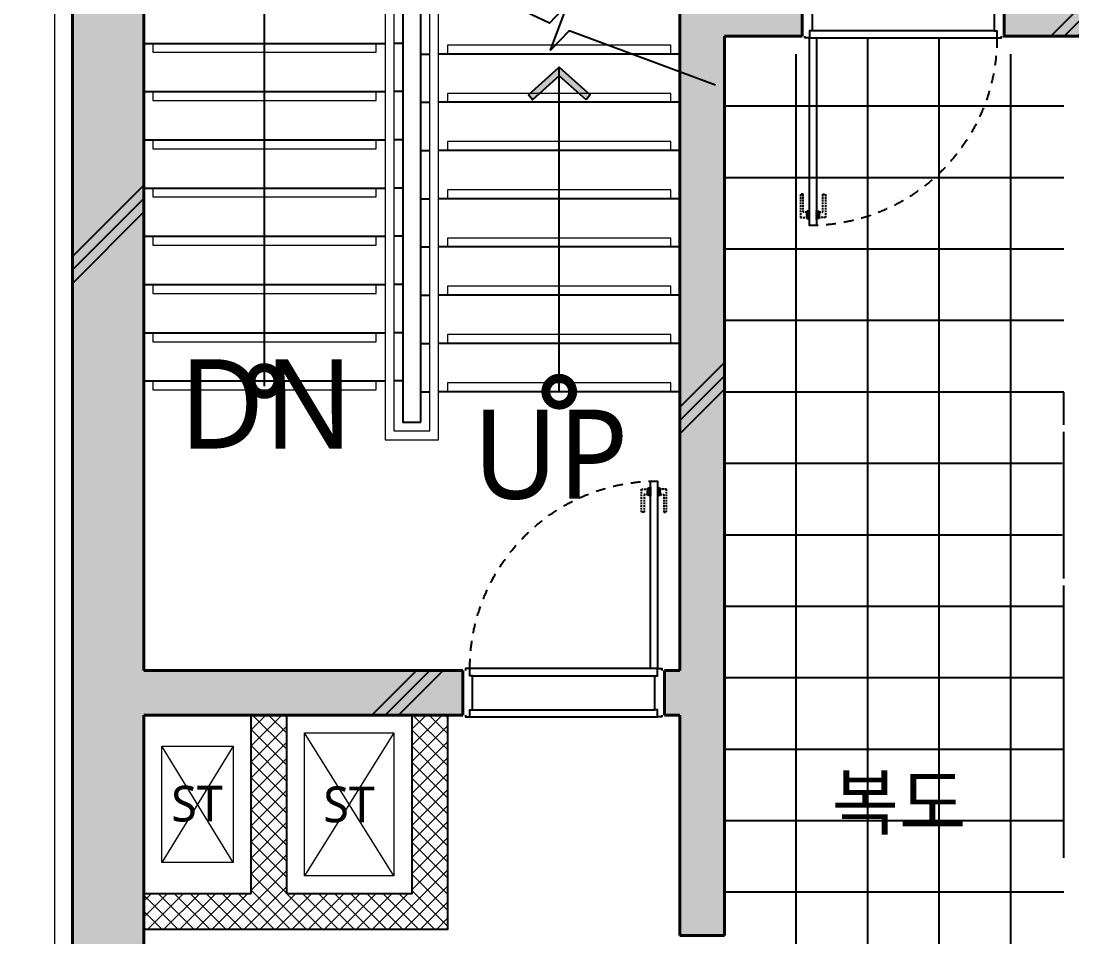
# Model space of a CAD drawing. Header units: millimetres. Extents: x 4739419 to 5837985, y 2291271 to 3446271.
# Drawn here: x 4921374 to 4927257, y 2417799 to 2422926 of the extents above; entities that cross this region are included whole.
import ezdxf
from ezdxf.enums import TextEntityAlignment as Align

# ---------------------------------------------------------------- set-up
doc = ezdxf.new("R2010")
doc.units = ezdxf.units.MM
doc.linetypes.add('XR-평면도$0$DASHEDX2', pattern=[1.5, 1, -0.5])
doc.linetypes.add('XR-평면도$0$HID', pattern=[2, 1.1, -0.9])
doc.layers.get('0').update_dxf_attribs({"color": 255})
for name, color, linetype, lineweight in [('A-XXXX-TXT2', 9, 'Continuous', 25), ('XR-평면도$0$A-CONC-LIN1', 9, 'Continuous', 40), ('XR-평면도$0$A-DWXM-DOOR', 9, 'Continuous', 25), ('XR-평면도$0$A-ELEV-LIN3', 9, 'Continuous', 18), ('XR-평면도$0$A-SSXM-STAIR', 9, 'Continuous', 25), ('XR-평면도$0$A-SSXS-HAND', 9, 'Continuous', 20), ('XR-평면도$0$A-WAXM-BLOC', 9, 'Continuous', 25), ('XR-평면도$0$A-XXXX-HATC', 9, 'Continuous', 18), ('XR-평면도$0$A-XXXX-OPEN', 9, 'Continuous', 15), ('XR-평면도$0$A-XXXX-SYMB', 9, 'Continuous', 25)]:
    doc.layers.add(name, color=color, linetype=linetype, lineweight=lineweight)
doc.layers.add('XR-평면도$0$A-CONC-SOLD', color=9, linetype='Continuous')
doc.layers.add('XR-평면도$0$A-ELEV-PATT', color=9, linetype='Continuous')
doc.styles.add('맑은 고딕', font='malgun.ttf')

# ---------------------------------------------------------------- blocks, each defined once
blk = doc.blocks.new('XR-평면도$0$ARROW')
blk.add_lwpolyline([(-0.002, 0.87), (0.738, 0), (-0.002, -0.87), (0.15, -1), (1, 0), (0.15, 1)], close=True)
for points in [[(-0.002, 0.87), (0.15, 1), (0.738, 0), (1, 0)], [(0.738, 0), (1, 0), (-0.002, -0.87), (0.15, -1)]]:
    blk.add_solid(points)
blk = doc.blocks.new('XR-평면도$0$계단실(기준층)230530')
at = {"layer": 'XR-평면도$0$A-ELEV-LIN3'}
for points in [[(-3403641.1, 1602080.6), (-3403641.1, 1602030.6), (-3402391.1, 1602030.6), (-3402391.1, 1602080.6)], [(-3400741.1, 1602020.6), (-3400741.1, 1602070.6), (-3401991.1, 1602070.6), (-3401991.1, 1602020.6)], [(-3403641.1, 1601810.6), (-3403641.1, 1601760.6), (-3402391.1, 1601760.6), (-3402391.1, 1601810.6)], [(-3400741.1, 1601750.6), (-3400741.1, 1601800.6), (-3401991.1, 1601800.6), (-3401991.1, 1601750.6)], [(-3403641.1, 1601540.6), (-3403641.1, 1601490.6), (-3402391.1, 1601490.6), (-3402391.1, 1601540.6)], [(-3400741.1, 1601480.6), (-3400741.1, 1601530.6), (-3401991.1, 1601530.6), (-3401991.1, 1601480.6)], [(-3403641.1, 1601270.6), (-3403641.1, 1601220.6), (-3402391.1, 1601220.6), (-3402391.1, 1601270.6)], [(-3400741.1, 1601210.6), (-3400741.1, 1601260.6), (-3401991.1, 1601260.6), (-3401991.1, 1601210.6)], [(-3403641.1, 1601000.6), (-3403641.1, 1600950.6), (-3402391.1, 1600950.6), (-3402391.1, 1601000.6)], [(-3400741.1, 1600940.6), (-3400741.1, 1600990.6), (-3401991.1, 1600990.6), (-3401991.1, 1600940.6)], [(-3403641.1, 1600730.6), (-3403641.1, 1600680.6), (-3402391.1, 1600680.6), (-3402391.1, 1600730.6)], [(-3400741.1, 1600670.6), (-3400741.1, 1600720.6), (-3401991.1, 1600720.6), (-3401991.1, 1600670.6)], [(-3403641.1, 1600460.6), (-3403641.1, 1600410.6), (-3402391.1, 1600410.6), (-3402391.1, 1600460.6)], [(-3400741.1, 1600400.6), (-3400741.1, 1600450.6), (-3401991.1, 1600450.6), (-3401991.1, 1600400.6)], [(-3403641.1, 1600190.6), (-3403641.1, 1600140.6), (-3402391.1, 1600140.6), (-3402391.1, 1600190.6)], [(-3400741.1, 1600130.6), (-3400741.1, 1600180.6), (-3401991.1, 1600180.6), (-3401991.1, 1600130.6)]]:
    blk.add_lwpolyline(points, dxfattribs=at)
at = {"layer": 'XR-평면도$0$A-SSXM-STAIR'}
for points in [[(-3402141.1, 1599960.6), (-3402141.1, 1603870.6), (-3402241.1, 1603870.6), (-3402241.1, 1599960.6), (-3402141.1, 1599960.6)], [(-3403691.1, 1602080.6), (-3402341.1, 1602080.6)], [(-3402241.1, 1602080.6), (-3402291.1, 1602080.6)], [(-3402241.1, 1602080.6), (-3402291.1, 1602080.6)], [(-3402141.1, 1602020.6), (-3402091.1, 1602020.6)], [(-3400691.1, 1602020.6), (-3402041.1, 1602020.6)], [(-3403691.1, 1601810.6), (-3402341.1, 1601810.6)], [(-3402241.1, 1601810.6), (-3402291.1, 1601810.6)], [(-3402241.1, 1601810.6), (-3402291.1, 1601810.6)], [(-3402141.1, 1601750.6), (-3402091.1, 1601750.6)], [(-3400691.1, 1601750.6), (-3402041.1, 1601750.6)], [(-3403691.1, 1601540.6), (-3402341.1, 1601540.6)], [(-3402241.1, 1601540.6), (-3402291.1, 1601540.6)], [(-3402241.1, 1601540.6), (-3402291.1, 1601540.6)], [(-3402141.1, 1601480.6), (-3402091.1, 1601480.6)], [(-3400691.1, 1601480.6), (-3402041.1, 1601480.6)], [(-3403691.1, 1601270.6), (-3402341.1, 1601270.6)], [(-3402241.1, 1601270.6), (-3402291.1, 1601270.6)], [(-3402241.1, 1601270.6), (-3402291.1, 1601270.6)], [(-3402141.1, 1601210.6), (-3402091.1, 1601210.6)], [(-3400691.1, 1601210.6), (-3402041.1, 1601210.6)], [(-3403691.1, 1601000.6), (-3402341.1, 1601000.6)], [(-3402241.1, 1601000.6), (-3402291.1, 1601000.6)], [(-3402241.1, 1601000.6), (-3402291.1, 1601000.6)], [(-3402141.1, 1600940.6), (-3402091.1, 1600940.6)], [(-3400691.1, 1600940.6), (-3402041.1, 1600940.6)], [(-3403691.1, 1600730.6), (-3402341.1, 1600730.6)], [(-3402241.1, 1600730.6), (-3402291.1, 1600730.6)], [(-3402241.1, 1600730.6), (-3402291.1, 1600730.6)], [(-3402141.1, 1600670.6), (-3402091.1, 1600670.6)], [(-3400691.1, 1600670.6), (-3402041.1, 1600670.6)], [(-3403691.1, 1600460.6), (-3402341.1, 1600460.6)], [(-3402241.1, 1600460.6), (-3402291.1, 1600460.6)], [(-3402241.1, 1600460.6), (-3402291.1, 1600460.6)], [(-3402141.1, 1600400.6), (-3402091.1, 1600400.6)], [(-3400691.1, 1600400.6), (-3402041.1, 1600400.6)], [(-3403691.1, 1600190.6), (-3402341.1, 1600190.6)], [(-3402241.1, 1600190.6), (-3402291.1, 1600190.6)], [(-3402241.1, 1600190.6), (-3402291.1, 1600190.6)], [(-3402141.1, 1600130.6), (-3402091.1, 1600130.6)], [(-3400691.1, 1600130.6), (-3402041.1, 1600130.6)]]:
    blk.add_lwpolyline(points, dxfattribs=at)
at = {"layer": 'XR-평면도$0$A-SSXS-HAND'}
for points in [[(-3402041.1, 1602630.3), (-3402041.1, 1603970.6), (-3402341.1, 1603970.6), (-3402341.1, 1599860.6), (-3402041.1, 1599860.6), (-3402041.1, 1602630.3)], [(-3402091.1, 1602654), (-3402091.1, 1603920.6), (-3402291.1, 1603920.6), (-3402291.1, 1599910.6), (-3402091.1, 1599910.6), (-3402091.1, 1602654)]]:
    blk.add_lwpolyline(points, dxfattribs=at)
at = {"layer": 'XR-평면도$0$A-XXXX-SYMB'}
for points in [[(-3403015.7, 1600161), (-3403015.7, 1604476), (-3401365.7, 1604476), (-3401366.1, 1602385.2)], [(-3400491.1, 1601845.9), (-3401310.7, 1602151.5), (-3401414.1, 1602042.9), (-3401318.1, 1602301.3), (-3401421.4, 1602192.7), (-3402211.9, 1602567.9)], [(-3401366.1, 1600130.6), (-3401366.1, 1601947.2)]]:
    blk.add_lwpolyline(points, dxfattribs=at)
at = {"layer": 'XR-평면도$0$A-XXXX-SYMB', "const_width": 150}
for points in [[(-3403041.1, 1600190.6, 1), (-3402991.1, 1600190.6, 1)], [(-3401391.1, 1600130.6, 1), (-3401341.1, 1600130.6, 1)]]:
    blk.add_lwpolyline(points, format="xyb", close=True, dxfattribs=at)
at = {"layer": 'XR-평면도$0$A-XXXX-SYMB', "xscale": -183.004177226685, "yscale": 172.3206394866575, "zscale": 183.004177226685, "rotation": 269.9999999999999}
blk.add_blockref('XR-평면도$0$ARROW', (-3401366.1, 1601764.2), dxfattribs=at)
blk = doc.blocks.new('XR-평면도$0$도어250(1100)')
at = {"layer": 'XR-평면도$0$A-DWXM-DOOR', "color": 9, "linetype": 'XR-평면도$0$DASHEDX2', "ltscale": 10}
for points in [[(-25, 1005), (10, 1005), (10, 975), (-10, 975), (-10, 875), (-25, 875)], [(20, 1010), (20, 970), (10, 970), (10, 1010)], [(20, 965), (20, 1015), (25, 1015), (25, 965)], [(70, 965), (70, 1015), (65, 1015), (65, 965)], [(70, 1010), (70, 970), (80, 970), (80, 1010)], [(115, 1005), (80, 1005), (80, 975), (100, 975), (100, 875), (115, 875)]]:
    blk.add_lwpolyline(points, close=True, dxfattribs=at)
at = {"layer": 'XR-평면도$0$A-DWXM-DOOR'}
blk.add_lwpolyline([(65, 0), (65, 1050), (25, 1050), (25, 0)], close=True, dxfattribs=at)
at = {"layer": 'XR-평면도$0$A-DWXM-DOOR', "color": 0}
for points in [[(0, -260), (0, -270), (25, -270), (25, -230), (40, -230), (40, -40), (25, -40), (25, 0), (0, 0), (0, -10)], [(1100, -260), (1100, -270), (1075, -270), (1075, -230), (1060, -230), (1060, -40), (1075, -40), (1075, 0), (1100, 0), (1100, -10)]]:
    blk.add_lwpolyline(points, dxfattribs=at)
at = {"layer": 'XR-평면도$0$A-DWXM-DOOR', "color": 9}
for points in [[(25, 0), (1075, 0)], [(1060, -40), (40, -40)], [(1060, -230), (40, -230)], [(1075, -270), (25, -270)]]:
    blk.add_lwpolyline(points, dxfattribs=at)
at = {"layer": 'XR-평면도$0$A-DWXM-DOOR', "color": 1, "linetype": 'XR-평면도$0$HID', "ltscale": 50}
blk.add_arc((25, 0), 1050, 0, 90, dxfattribs=at)
blk = doc.blocks.new('XR-평면도$0$CORE_02_05_B2 3F에서8F (230330)')
at = {"layer": 'XR-평면도$0$A-CONC-SOLD'}
h = blk.add_hatch(dxfattribs=at)
h.set_pattern_fill('CONC', color=256, scale=100)
h.set_pattern_definition([(45, (-237243, -745220.6), (-2121.32, 2121.32), []), (45, (-237243, -745145.6), (-2121.32, 2121.32), []), (45, (-237243, -745070.6), (-2121.32, 2121.32), [])])
h.paths.add_polyline_path([(9500, 12000), (9500, 11800), (9900, 11800), (9900, 12400), (5800, 12400), (5800, 12000)], flags=17)
h.paths.add_polyline_path([(2250, 3450), (2250, 6825), (1900, 6825), (1900, 6575), (2000, 6575), (2000, 3450), (400, 3450), (400, 6575), (1285, 6575), (1285, 6825), (400, 6825), (400, 8250), (775, 8250), (775, 8500), (400, 8500), (400, 12000), (1900, 12000), (1900, 8500), (1375, 8500), (1375, 8250), (4250, 8250), (4250, 9200), (4000, 9200), (4000, 8500), (2150, 8500), (2150, 12000), (4000, 12000), (4000, 9800), (4250, 9800), (4250, 12000), (4700, 12000), (4700, 12400), (0, 12400), (0, 0), (9900, 0), (9900, 10685), (9500, 10685), (9500, 10000), (6250, 10000), (6250, 9600), (6500, 9600), (6500, 9750), (9500, 9750), (9500, 7250), (7700, 7250), (7700, 7000), (9500, 7000), (9500, 400), (6500, 400), (6500, 7000), (6600, 7000), (6600, 7250), (6500, 7250), (6500, 8500), (6250, 8500), (6250, 3450), (5800, 3450), (5800, 3200), (6250, 3200), (6250, 400), (3500, 400), (3500, 1400), (3250, 1400), (3250, 400), (400, 400), (400, 3200), (3250, 3200), (3250, 2700), (3500, 2700), (3500, 3200), (4700, 3200), (4700, 3450)])
at = {"layer": 'XR-평면도$0$A-XXXX-HATC'}
h = blk.add_hatch(color=253, dxfattribs=at)
h.dxf.hatch_style = 1
h.paths.add_polyline_path([(0, 12400), (0, 0), (9900, 0), (9900, 10685), (9500, 10685), (9500, 10000), (6250, 10000), (6250, 9615), (6500, 9615), (6500, 9750), (9500, 9750), (9500, 7250), (7715, 7250), (7715, 7000), (9500, 7000), (9500, 400), (6500, 400), (6500, 7000), (6585, 7000), (6585, 7250), (6500, 7250), (6500, 8485), (6250, 8485), (6250, 3450), (5815, 3450), (5815, 3200), (6250, 3200), (6250, 400), (3500, 400), (3500, 1200), (3250, 1200), (3250, 400), (400, 400), (400, 3200), (3250, 3200), (3250, 2500), (3500, 2500), (3500, 3200), (4685, 3200), (4685, 3450), (400, 3450), (400, 6575), (1285, 6575), (1285, 6825), (400, 6825), (400, 8250), (760, 8250), (760, 8500), (400, 8500), (400, 12000), (1900, 12000), (1900, 8500), (1390, 8500), (1390, 8250), (4250, 8250), (4250, 9185), (4000, 9185), (4000, 8500), (2150, 8500), (2150, 12000), (4000, 12000), (4000, 9815), (4250, 9815), (4250, 12000), (4685, 12000), (4685, 12400)])
h.paths.add_polyline_path([(5815, 12400), (5815, 12000), (9500, 12000), (9500, 11815), (9900, 11815), (9900, 12400)])
h.paths.add_polyline_path([(2250, 3450), (2250, 6825), (1915, 6825), (1915, 6575), (2000, 6575), (2000, 3450)])
h = blk.add_hatch(dxfattribs=at)
h.set_pattern_fill('ANSI37', color=256, scale=20, style=0)
h.set_pattern_definition([(45, (0, 12400), (-44.90128, 44.90128), []), (135, (0, 12400), (-44.90128, -44.90128), [])])
h.paths.add_polyline_path([(7800, 7250), (7800, 8450), (9500, 8450), (9500, 8350), (7900, 8350), (7900, 7250)])
h.paths.add_polyline_path([(7900, 7250), (7900, 8350), (9500, 8350), (9500, 8250), (8900, 8250), (8900, 7250), (8700, 7250), (8700, 8250), (8000, 8250), (8000, 7250)])
at = {"layer": 'XR-평면도$0$A-CONC-LIN1'}
for p, q in [((6250, 8485), (6500, 8485)), ((6585, 7250), (6585, 7000)), ((7715, 7250), (7715, 7000)), ((5815, 3450), (5815, 3200))]:
    blk.add_line(p, q, dxfattribs=at)
for points in [[(9900, 10685), (9900, 0), (0, 0), (0, 12400), (4685, 12400)], [(9500, 7250), (9500, 9750), (6500, 9750)], [(6250, 8485), (6250, 3450)], [(6500, 7250), (6500, 8485)], [(4685, 3200), (4685, 3450), (400, 3450), (400, 6575), (1285, 6575), (1285, 6825), (400, 6825), (400, 8250)], [(6585, 7250), (6500, 7250)], [(9500, 7250), (7715, 7250)], [(9500, 7000), (9500, 400), (6500, 400), (6500, 7000)], [(6585, 7000), (6500, 7000)], [(9500, 7000), (7715, 7000)], [(6250, 3450), (5815, 3450)]]:
    blk.add_lwpolyline(points, dxfattribs=at)
at = {"layer": 'XR-평면도$0$A-WAXM-BLOC', "ltscale": 50}
for points in [[(7800, 7250), (7800, 8450), (9500, 8450)], [(8000, 7250), (8000, 8250), (8700, 8250)], [(8700, 8250), (8700, 7250)], [(8900, 8250), (9500, 8250)], [(8900, 8250), (8900, 7250)]]:
    blk.add_lwpolyline(points, dxfattribs=at)
at = {"layer": 'XR-평면도$0$A-XXXX-OPEN', "ltscale": 20}
for p, q in [((8100, 7350), (8600, 8150)), ((8100, 8150), (8600, 7350)), ((9000, 8075), (9400, 7425)), ((9000, 7425), (9400, 8075))]:
    blk.add_line(p, q, dxfattribs=at)
for points in [[(8100, 8150), (8600, 8150), (8600, 7350), (8100, 7350)], [(9000, 8075), (9400, 8075), (9400, 7425), (9000, 7425)]]:
    blk.add_lwpolyline(points, close=True, dxfattribs=at)
at = {"xscale": -1, "rotation": 180}
blk.add_blockref('XR-평면도$0$도어250(1100)', (6600, 6990), dxfattribs=at)
at = {"xscale": -1}
blk.add_blockref('XR-평면도$0$도어250(1100)', (5800, 3460), dxfattribs=at)

msp = doc.modelspace()

# ---------------------------------------------------------------- linework, layer by layer
at = {"layer": 'XR-평면도$0$A-ELEV-LIN3'}
for points in [[(4921661.8, 2426291.2), (4921661.8, 2426891.2), (4920561.8, 2426891.2), (4920561.8, 2425391.2), (4921661.8, 2425391.2), (4921661.8, 2413891.2), (4881011.8, 2413891.2), (4881011.8, 2420891.2), (4876561.8, 2420891.2), (4876561.8, 2425391.2), (4877661.8, 2425391.2), (4877661.8, 2426891.2), (4876561.8, 2426891.2), (4876561.8, 2426291.2), (4866511.8, 2426291.2), (4866511.8, 2426891.2), (4866211.8, 2426891.2), (4866211.8, 2441591.2), (4866911.8, 2441591.2), (4866911.8, 2442991.2)], [(4921661.8, 2426291.2), (4921661.8, 2426891.2), (4920561.8, 2426891.2), (4920561.8, 2425391.2), (4921661.8, 2425391.2), (4921661.8, 2413891.2), (4881011.8, 2413891.2), (4881011.8, 2420891.2), (4876561.8, 2420891.2), (4876561.8, 2425391.2), (4877661.8, 2425391.2), (4877661.8, 2426891.2), (4876561.8, 2426891.2), (4876561.8, 2426291.2), (4866511.8, 2426291.2), (4866511.8, 2426891.2), (4866211.8, 2426891.2), (4866211.8, 2441591.2), (4866911.8, 2441591.2), (4866911.8, 2442991.2)], [(4921661.8, 2426291.2), (4921661.8, 2426891.2), (4920561.8, 2426891.2), (4920561.8, 2425391.2), (4921661.8, 2425391.2), (4921661.8, 2413891.2), (4881011.8, 2413891.2), (4881011.8, 2420891.2), (4876561.8, 2420891.2), (4876561.8, 2425391.2), (4877661.8, 2425391.2), (4877661.8, 2426891.2), (4876561.8, 2426891.2), (4876561.8, 2426291.2), (4866511.8, 2426291.2), (4866511.8, 2426891.2), (4866211.8, 2426891.2), (4866211.8, 2441591.2), (4866911.8, 2441591.2), (4866911.8, 2442991.2)], [(5001611.8, 2425791.2), (5001611.8, 2427291.2), (5000011.8, 2427291.2), (5000011.8, 2426391.2), (4987761.8, 2426391.2), (4987761.8, 2426991.2), (4986461.8, 2426991.2), (4986461.8, 2425291.2), (4987561.8, 2425291.2), (4987561.8, 2413991.2), (4931661.8, 2413991.2), (4931661.8, 2425291.2), (4932761.8, 2425291.2), (4932761.8, 2426991.2), (4931461.8, 2426991.2), (4931461.8, 2426391.2), (4921761.8, 2426391.2), (4921761.8, 2426991.2), (4920461.8, 2426991.2), (4920461.8, 2425291.2), (4921561.8, 2425291.2), (4921561.8, 2413991.2), (4881111.8, 2413991.2)], [(5001611.8, 2425791.2), (5001611.8, 2427291.2), (5000011.8, 2427291.2), (5000011.8, 2426391.2), (4987761.8, 2426391.2), (4987761.8, 2426991.2), (4986461.8, 2426991.2), (4986461.8, 2425291.2), (4987561.8, 2425291.2), (4987561.8, 2413991.2), (4931661.8, 2413991.2), (4931661.8, 2425291.2), (4932761.8, 2425291.2), (4932761.8, 2426991.2), (4931461.8, 2426991.2), (4931461.8, 2426391.2), (4921761.8, 2426391.2), (4921761.8, 2426991.2), (4920461.8, 2426991.2), (4920461.8, 2425291.2), (4921561.8, 2425291.2), (4921561.8, 2413991.2), (4881111.8, 2413991.2)], [(5001611.8, 2425791.2), (5001611.8, 2427291.2), (5000011.8, 2427291.2), (5000011.8, 2426391.2), (4987761.8, 2426391.2), (4987761.8, 2426991.2), (4986461.8, 2426991.2), (4986461.8, 2425291.2), (4987561.8, 2425291.2), (4987561.8, 2413991.2), (4931661.8, 2413991.2), (4931661.8, 2425291.2), (4932761.8, 2425291.2), (4932761.8, 2426991.2), (4931461.8, 2426991.2), (4931461.8, 2426391.2), (4921761.8, 2426391.2), (4921761.8, 2426991.2), (4920461.8, 2426991.2), (4920461.8, 2425291.2), (4921561.8, 2425291.2), (4921561.8, 2413991.2), (4881111.8, 2413991.2)]]:
    msp.add_lwpolyline(points, dxfattribs=at)
at = {"layer": 'XR-평면도$0$A-ELEV-PATT'}
for p, q in [((4926111.8, 2422831.2), (4926111.8, 2414151.2)), ((4926111.8, 2422831.2), (4926111.8, 2414151.2)), ((4926111.8, 2422831.2), (4926111.8, 2414151.2)), ((4926511.8, 2422831.2), (4926511.8, 2414151.2)), ((4926511.8, 2422831.2), (4926511.8, 2414151.2)), ((4926511.8, 2422831.2), (4926511.8, 2414151.2)), ((4925711.8, 2422741.2), (4925711.8, 2414298.9)), ((4925711.8, 2422741.2), (4925711.8, 2414298.9)), ((4925711.8, 2422741.2), (4925711.8, 2414298.9)), ((4926911.8, 2422741.2), (4926911.8, 2414298.9)), ((4926911.8, 2422741.2), (4926911.8, 2414298.9)), ((4926911.8, 2422741.2), (4926911.8, 2414298.9)), ((4927211.8, 2422448.9), (4925311.8, 2422448.9)), ((4927211.8, 2422448.9), (4925311.8, 2422448.9)), ((4927211.8, 2422448.9), (4925311.8, 2422448.9)), ((4927211.8, 2422048.9), (4925311.8, 2422048.9)), ((4927211.8, 2422048.9), (4925311.8, 2422048.9)), ((4927211.8, 2422048.9), (4925311.8, 2422048.9)), ((4927211.8, 2421648.9), (4925311.8, 2421648.9)), ((4927211.8, 2421648.9), (4925311.8, 2421648.9)), ((4927211.8, 2421648.9), (4925311.8, 2421648.9)), ((4927211.8, 2421248.9), (4925311.8, 2421248.9)), ((4927211.8, 2421248.9), (4925311.8, 2421248.9)), ((4927211.8, 2421248.9), (4925311.8, 2421248.9)), ((4927211.8, 2420848.9), (4925311.8, 2420848.9)), ((4927211.8, 2420848.9), (4925311.8, 2420848.9)), ((4927211.8, 2420848.9), (4925311.8, 2420848.9)), ((4927211.8, 2420666.2), (4927211.8, 2420848.9)), ((4927211.8, 2420666.2), (4927211.8, 2420848.9)), ((4927211.8, 2420666.2), (4927211.8, 2420848.9)), ((4927211.8, 2419806.2), (4927211.8, 2420626.2)), ((4927211.8, 2419806.2), (4927211.8, 2420626.2)), ((4927211.8, 2419806.2), (4927211.8, 2420626.2)), ((4927201.8, 2420448.9), (4925311.8, 2420448.9)), ((4927201.8, 2420448.9), (4925311.8, 2420448.9)), ((4927201.8, 2420448.9), (4925311.8, 2420448.9)), ((4927201.8, 2420048.9), (4925311.8, 2420048.9)), ((4927201.8, 2420048.9), (4925311.8, 2420048.9)), ((4927201.8, 2420048.9), (4925311.8, 2420048.9)), ((4927211.8, 2418241.2), (4927211.8, 2419766.2)), ((4927211.8, 2418241.2), (4927211.8, 2419766.2)), ((4927211.8, 2418241.2), (4927211.8, 2419766.2)), ((4927211.8, 2419648.9), (4925311.8, 2419648.9)), ((4927211.8, 2419648.9), (4925311.8, 2419648.9)), ((4927211.8, 2419648.9), (4925311.8, 2419648.9)), ((4927211.8, 2419248.9), (4925311.8, 2419248.9)), ((4927211.8, 2419248.9), (4925311.8, 2419248.9)), ((4927211.8, 2419248.9), (4925311.8, 2419248.9)), ((4927211.8, 2418848.9), (4925311.8, 2418848.9)), ((4927211.8, 2418848.9), (4925311.8, 2418848.9)), ((4927211.8, 2418848.9), (4925311.8, 2418848.9)), ((4927211.8, 2418448.9), (4925311.8, 2418448.9)), ((4927211.8, 2418448.9), (4925311.8, 2418448.9)), ((4927211.8, 2418448.9), (4925311.8, 2418448.9)), ((4927211.8, 2418048.9), (4925311.8, 2418048.9)), ((4927211.8, 2418048.9), (4925311.8, 2418048.9)), ((4927211.8, 2418048.9), (4925311.8, 2418048.9))]:
    msp.add_line(p, q, dxfattribs=at)

# ---------------------------------------------------------------- block references
msp.add_blockref('XR-평면도$0$계단실(기준층)230530', (8325752.9, 820720.6))
msp.add_blockref('XR-평면도$0$계단실(기준층)230530', (8325752.9, 820720.6))
msp.add_blockref('XR-평면도$0$계단실(기준층)230530', (8325752.9, 820720.6))
at = {"rotation": 180}
msp.add_blockref('XR-평면도$0$CORE_02_05_B2 3F에서8F (230330)', (4931561.8, 2426291.2), dxfattribs=at)
msp.add_blockref('XR-평면도$0$CORE_02_05_B2 3F에서8F (230330)', (4931561.8, 2426291.2), dxfattribs=at)
msp.add_blockref('XR-평면도$0$CORE_02_05_B2 3F에서8F (230330)', (4931561.8, 2426291.2), dxfattribs=at)

# ---------------------------------------------------------------- texts
at = {"layer": 'A-XXXX-TXT2', "ltscale": 100, "style": '맑은 고딕'}
for s, height, p in [('DN', 500, (4922746.4, 2420782.5)), ('UP', 500, (4924339.3, 2420501.5)), ('복도', 300, (4926288.4, 2418552.5)), ('ST', 200, (4922359.2, 2418545.3)), ('ST', 200, (4923210.6, 2418541.1))]:
    msp.add_text(s, height=height, dxfattribs=at).set_placement(p, align=Align.MIDDLE_CENTER)

doc.saveas('drawing.dxf')
